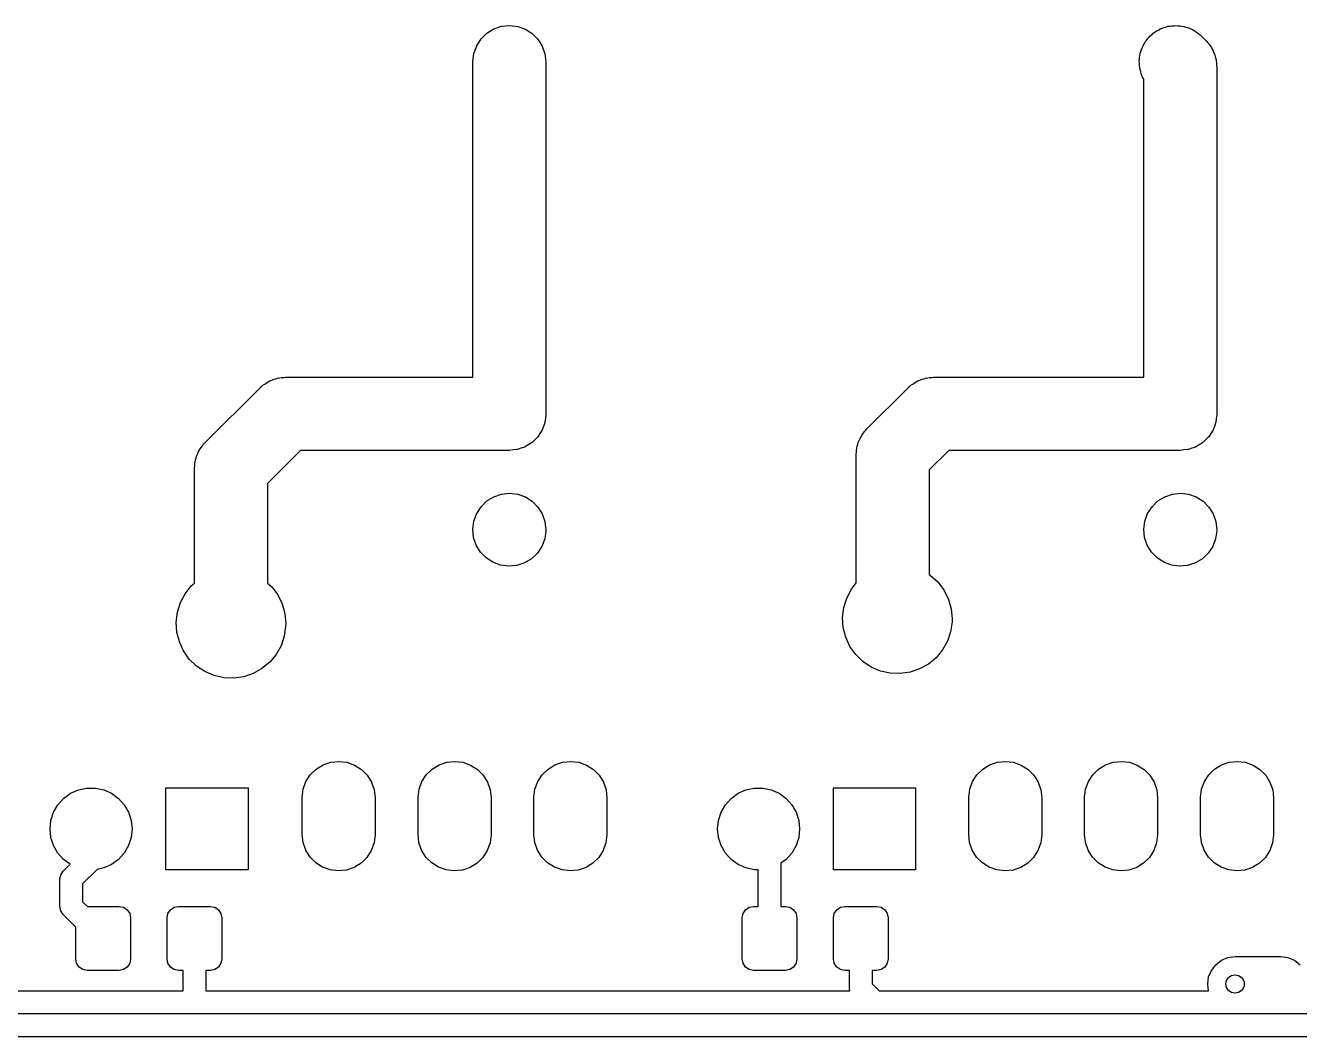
# Model space of a CAD drawing. Extents: x 10 to 287, y -200 to -10.
# Drawn here: x 66.5 to 94.41, y -85.45 to -63.3 of the extents above; entities that cross this region are included whole.
import ezdxf

# ---------------------------------------------------------------- set-up
doc = ezdxf.new("R2010")
doc.units = 0
doc.layers.add('BLACK', color=7, linetype='CONTINUOUS')

msp = doc.modelspace()

# ---------------------------------------------------------------- linework, layer by layer
at = {"layer": 'BLACK', "linetype": 'CONTINUOUS'}
for p, q in [((76.7594, -63.3711), (76.9282, -63.3137)), ((76.9282, -63.3137), (77.1056, -63.295)), ((77.1056, -63.295), (77.2827, -63.3161)), ((77.2827, -63.3161), (77.4507, -63.376)), ((91.3594, -63.3711), (91.4004, -63.3572)), ((91.4004, -63.3572), (91.4395, -63.3386)), ((91.4395, -63.3386), (91.4846, -63.3285)), ((91.4846, -63.3285), (91.5282, -63.3137)), ((91.5282, -63.3137), (91.5713, -63.3091)), ((91.5713, -63.3091), (91.6136, -63.2997)), ((91.6136, -63.2997), (91.6597, -63.2998)), ((91.6597, -63.2998), (91.7056, -63.295)), ((91.7056, -63.295), (91.7486, -63.3002)), ((91.7486, -63.3002), (91.7919, -63.3003)), ((91.7919, -63.3003), (91.8369, -63.3107)), ((91.8369, -63.3107), (91.8827, -63.3161)), ((91.8827, -63.3161), (91.9235, -63.3307)), ((91.9235, -63.3307), (91.9657, -63.3404)), ((91.9657, -63.3404), (92.0072, -63.3605)), ((92.0072, -63.3605), (92.0507, -63.376)), ((76.3834, -63.7393), (76.48, -63.5894)), ((76.48, -63.5894), (76.6075, -63.4646)), ((76.6075, -63.4646), (76.7594, -63.3711)), ((77.4507, -63.376), (77.6013, -63.4715)), ((77.6013, -63.4715), (77.727, -63.5981)), ((77.727, -63.5981), (77.8215, -63.7493)), ((91.026, -63.664), (91.0551, -63.6281)), ((91.0551, -63.6281), (91.08, -63.5894)), ((91.08, -63.5894), (91.111, -63.5591)), ((91.111, -63.5591), (91.1383, -63.5254)), ((91.1383, -63.5254), (91.1745, -63.4969)), ((91.1745, -63.4969), (91.2075, -63.4646)), ((91.2075, -63.4646), (91.2444, -63.4419)), ((91.2444, -63.4419), (91.2784, -63.4151)), ((91.2784, -63.4151), (91.3201, -63.3953)), ((91.3201, -63.3953), (91.3594, -63.3711)), ((92.0507, -63.376), (92.0873, -63.3992)), ((92.0873, -63.3992), (92.1263, -63.418)), ((92.1263, -63.418), (92.1623, -63.4468)), ((92.1623, -63.4468), (92.2013, -63.4715)), ((92.2013, -63.4715), (92.2318, -63.5023)), ((92.2318, -63.5023), (92.2657, -63.5293)), ((92.2657, -63.5293), (92.3657, -63.6293)), ((92.3657, -63.6293), (92.3735, -63.6373)), ((92.3735, -63.6373), (92.3984, -63.6693)), ((76.3001, -64.0838), (76.3224, -63.9069)), ((76.3224, -63.9069), (76.3834, -63.7393)), ((77.8215, -63.7493), (77.8801, -63.9178)), ((77.8801, -63.9178), (77.9, -64.095)), ((90.9167, -63.9526), (90.9224, -63.9069)), ((90.9224, -63.9069), (90.9373, -63.8662)), ((90.9373, -63.8662), (90.9473, -63.824)), ((90.9473, -63.824), (90.9677, -63.7826)), ((90.9677, -63.7826), (90.9834, -63.7393)), ((90.9834, -63.7393), (91.0069, -63.7029)), ((91.0069, -63.7029), (91.026, -63.664)), ((92.3984, -63.6693), (92.427, -63.6981)), ((92.427, -63.6981), (92.4529, -63.7396)), ((92.4529, -63.7396), (92.4828, -63.7782)), ((92.4828, -63.7782), (92.5, -63.8149)), ((92.5, -63.8149), (92.5215, -63.8493)), ((92.5215, -63.8493), (92.5375, -63.8955)), ((92.5375, -63.8955), (92.5582, -63.9398)), ((76.3, -64.095), (76.3001, -64.0838)), ((76.3, -71.005), (76.3, -64.095)), ((77.9, -64.095), (77.9, -71.805)), ((90.9001, -64.0838), (90.9055, -64.0408)), ((90.9046, -64.1297), (90.9001, -64.0838)), ((90.9041, -64.1758), (90.9046, -64.1297)), ((90.9133, -64.2182), (90.9041, -64.1758)), ((90.9055, -64.0408), (90.906, -63.9975)), ((90.906, -63.9975), (90.9167, -63.9526)), ((92.5582, -63.9398), (92.5668, -63.9795)), ((92.5668, -63.9795), (92.5801, -64.0178)), ((92.5801, -64.0178), (92.5856, -64.0664)), ((92.5856, -64.0664), (92.5959, -64.1142)), ((92.5959, -64.1142), (92.5955, -64.1547)), ((92.5955, -64.1547), (92.6, -64.195)), ((92.6, -64.195), (92.6, -71.805)), ((90.9175, -64.2613), (90.9133, -64.2182)), ((90.932, -64.3051), (90.9175, -64.2613)), ((90.9418, -64.3502), (90.932, -64.3051)), ((90.9601, -64.3894), (90.9418, -64.3502)), ((90.9738, -64.4306), (90.9601, -64.3894)), ((90.9977, -64.47), (90.9738, -64.4306)), ((91, -64.475), (90.9977, -64.47)), ((91, -71.005), (91, -64.475)), ((71.6693, -71.2066), (71.6981, -71.178)), ((71.6981, -71.178), (71.7395, -71.1521)), ((71.7395, -71.1521), (71.7782, -71.1222)), ((71.7782, -71.1222), (71.8149, -71.105)), ((71.8149, -71.105), (71.8493, -71.0835)), ((71.8493, -71.0835), (71.8955, -71.0674)), ((71.8955, -71.0674), (71.9398, -71.0468)), ((71.9398, -71.0468), (71.9795, -71.0382)), ((71.9795, -71.0382), (72.0178, -71.0249)), ((72.0178, -71.0249), (72.0664, -71.0194)), ((72.0664, -71.0194), (72.1142, -71.0091)), ((72.1142, -71.0091), (72.1547, -71.0095)), ((72.1547, -71.0095), (72.195, -71.005)), ((72.195, -71.005), (76.3, -71.005)), ((85.8693, -71.2066), (85.8981, -71.178)), ((85.8981, -71.178), (85.9395, -71.1521)), ((85.9395, -71.1521), (85.9782, -71.1222)), ((85.9782, -71.1222), (86.0149, -71.105)), ((86.0149, -71.105), (86.0493, -71.0835)), ((86.0493, -71.0835), (86.0955, -71.0674)), ((86.0955, -71.0674), (86.1398, -71.0468)), ((86.1398, -71.0468), (86.1795, -71.0382)), ((86.1795, -71.0382), (86.2178, -71.0249)), ((86.2178, -71.0249), (86.2664, -71.0194)), ((86.2664, -71.0194), (86.3142, -71.0091)), ((86.3142, -71.0091), (86.3547, -71.0095)), ((86.3547, -71.0095), (86.395, -71.005)), ((86.395, -71.005), (91, -71.005)), ((70.4343, -72.4343), (71.6293, -71.2393)), ((71.6293, -71.2393), (71.6373, -71.2315)), ((71.6373, -71.2315), (71.6693, -71.2066)), ((84.9343, -72.1343), (85.8293, -71.2393)), ((85.8293, -71.2393), (85.8373, -71.2315)), ((85.8373, -71.2315), (85.8693, -71.2066)), ((77.8749, -72.004), (77.8462, -72.0795)), ((77.8756, -71.9984), (77.8749, -72.004)), ((77.8776, -71.9931), (77.8756, -71.9984)), ((77.8779, -71.9903), (77.8776, -71.9931)), ((77.8789, -71.9877), (77.8779, -71.9903)), ((77.8884, -71.9074), (77.8789, -71.9877)), ((77.8997, -71.8273), (77.8884, -71.9074)), ((77.8998, -71.8169), (77.8997, -71.8273)), ((77.8999, -71.8162), (77.8998, -71.8169)), ((77.9, -71.8108), (77.8999, -71.8162)), ((77.9, -71.805), (77.9, -71.8104)), ((77.9, -71.8104), (77.9, -71.8106)), ((77.9, -71.8106), (77.9, -71.8108)), ((92.5749, -72.004), (92.5462, -72.0795)), ((92.5756, -71.9984), (92.5749, -72.004)), ((92.5776, -71.9931), (92.5756, -71.9984)), ((92.5779, -71.9903), (92.5776, -71.9931)), ((92.5789, -71.9877), (92.5779, -71.9903)), ((92.5884, -71.9074), (92.5789, -71.9877)), ((92.5997, -71.8273), (92.5884, -71.9074)), ((92.5998, -71.8169), (92.5997, -71.8273)), ((92.5999, -71.8162), (92.5998, -71.8169)), ((92.6, -71.8108), (92.5999, -71.8162)), ((92.6, -71.805), (92.6, -71.8104)), ((92.6, -71.8104), (92.6, -71.8106)), ((92.6, -71.8106), (92.6, -71.8108)), ((77.7668, -72.238), (77.7235, -72.3063)), ((77.8115, -72.1707), (77.7668, -72.238)), ((77.8135, -72.1654), (77.8115, -72.1707)), ((77.8166, -72.1607), (77.8135, -72.1654)), ((77.8175, -72.1581), (77.8166, -72.1607)), ((77.819, -72.1557), (77.8175, -72.1581)), ((77.8462, -72.0795), (77.819, -72.1557)), ((84.8054, -72.3102), (84.823, -72.2737)), ((84.823, -72.2737), (84.8536, -72.2355)), ((84.8536, -72.2355), (84.88, -72.1944)), ((84.88, -72.1944), (84.909, -72.166)), ((84.909, -72.166), (84.9343, -72.1343)), ((92.4668, -72.238), (92.4235, -72.3063)), ((92.5115, -72.1707), (92.4668, -72.238)), ((92.5135, -72.1654), (92.5115, -72.1707)), ((92.5166, -72.1607), (92.5135, -72.1654)), ((92.5175, -72.1581), (92.5166, -72.1607)), ((92.519, -72.1557), (92.5175, -72.1581)), ((92.5462, -72.0795), (92.519, -72.1557)), ((70.3054, -72.6102), (70.323, -72.5737)), ((70.323, -72.5737), (70.3536, -72.5355)), ((70.3536, -72.5355), (70.38, -72.4944)), ((70.38, -72.4944), (70.409, -72.466)), ((70.409, -72.466), (70.4343, -72.4343)), ((77.3536, -72.5585), (77.2772, -72.5851)), ((77.4305, -72.5335), (77.3536, -72.5585)), ((77.4353, -72.5307), (77.4305, -72.5335)), ((77.4406, -72.5289), (77.4353, -72.5307)), ((77.443, -72.5274), (77.4406, -72.5289)), ((77.4457, -72.5265), (77.443, -72.5274)), ((77.5142, -72.4836), (77.4457, -72.5265)), ((77.5837, -72.4422), (77.5142, -72.4836)), ((77.5877, -72.4384), (77.5837, -72.4422)), ((77.5925, -72.4354), (77.5877, -72.4384)), ((77.5945, -72.4334), (77.5925, -72.4354)), ((77.5969, -72.432), (77.5945, -72.4334)), ((77.6543, -72.375), (77.5969, -72.432)), ((77.7128, -72.3192), (77.6543, -72.375)), ((77.7159, -72.3146), (77.7128, -72.3192)), ((77.72, -72.3106), (77.7159, -72.3146)), ((77.7215, -72.3083), (77.72, -72.3106)), ((77.7235, -72.3063), (77.7215, -72.3083)), ((84.7053, -72.608), (84.7163, -72.5604)), ((84.7163, -72.5604), (84.7224, -72.5119)), ((84.7224, -72.5119), (84.7363, -72.4738)), ((84.7363, -72.4738), (84.7454, -72.4343)), ((84.7454, -72.4343), (84.7667, -72.3902)), ((84.7667, -72.3902), (84.7834, -72.3443)), ((84.7834, -72.3443), (84.8054, -72.3102)), ((92.0536, -72.5585), (91.9772, -72.5851)), ((92.1305, -72.5335), (92.0536, -72.5585)), ((92.1353, -72.5307), (92.1305, -72.5335)), ((92.1406, -72.5289), (92.1353, -72.5307)), ((92.143, -72.5274), (92.1406, -72.5289)), ((92.1457, -72.5265), (92.143, -72.5274)), ((92.2142, -72.4836), (92.1457, -72.5265)), ((92.2837, -72.4422), (92.2142, -72.4836)), ((92.2877, -72.4384), (92.2837, -72.4422)), ((92.2925, -72.4354), (92.2877, -72.4384)), ((92.2945, -72.4334), (92.2925, -72.4354)), ((92.2969, -72.432), (92.2945, -72.4334)), ((92.3543, -72.375), (92.2969, -72.432)), ((92.4128, -72.3192), (92.3543, -72.375)), ((92.4159, -72.3146), (92.4128, -72.3192)), ((92.42, -72.3106), (92.4159, -72.3146)), ((92.4215, -72.3083), (92.42, -72.3106)), ((92.4235, -72.3063), (92.4215, -72.3083)), ((70.2163, -72.8604), (70.2224, -72.8119)), ((70.2224, -72.8119), (70.2363, -72.7738)), ((70.2363, -72.7738), (70.2454, -72.7343)), ((70.2454, -72.7343), (70.2667, -72.6902)), ((70.2667, -72.6902), (70.2834, -72.6443)), ((70.2834, -72.6443), (70.3054, -72.6102)), ((72.5264, -72.605), (71.8, -73.3314)), ((77.1, -72.605), (72.5264, -72.605)), ((77.1803, -72.596), (77.1, -72.605)), ((77.2609, -72.5887), (77.1803, -72.596)), ((77.2662, -72.5869), (77.2609, -72.5887)), ((77.2718, -72.5863), (77.2662, -72.5869)), ((77.2745, -72.5854), (77.2718, -72.5863)), ((77.2772, -72.5851), (77.2745, -72.5854)), ((84.7, -72.7), (84.7001, -72.6888)), ((84.7, -75.5115), (84.7, -72.7)), ((84.7001, -72.6888), (84.7052, -72.6486)), ((84.7052, -72.6486), (84.7053, -72.608)), ((86.7264, -72.605), (86.3, -73.0314)), ((91.8, -72.605), (86.7264, -72.605)), ((91.8803, -72.596), (91.8, -72.605)), ((91.9609, -72.5887), (91.8803, -72.596)), ((91.9662, -72.5869), (91.9609, -72.5887)), ((91.9718, -72.5863), (91.9662, -72.5869)), ((91.9744, -72.5854), (91.9718, -72.5863)), ((91.9772, -72.5851), (91.9744, -72.5854)), ((70.2, -73), (70.2001, -72.9888)), ((70.2, -75.5122), (70.2, -73)), ((70.2001, -72.9888), (70.2052, -72.9486)), ((70.2052, -72.9486), (70.2053, -72.9081)), ((70.2053, -72.9081), (70.2163, -72.8604)), ((86.3, -73.0314), (86.3, -75.3287)), ((71.8, -73.3314), (71.8, -75.5122)), ((76.6075, -73.7146), (76.7594, -73.6211)), ((76.7594, -73.6211), (76.9282, -73.5637)), ((76.9282, -73.5637), (77.1056, -73.545)), ((77.1056, -73.545), (77.2827, -73.5661)), ((77.2827, -73.5661), (77.4507, -73.626)), ((77.4507, -73.626), (77.6013, -73.7215)), ((91.3075, -73.7146), (91.4594, -73.6211)), ((91.4594, -73.6211), (91.6282, -73.5637)), ((91.6282, -73.5637), (91.8056, -73.545)), ((91.8056, -73.545), (91.9827, -73.5661)), ((91.9827, -73.5661), (92.1507, -73.626)), ((92.1507, -73.626), (92.3013, -73.7215)), ((76.3834, -73.9893), (76.48, -73.8394)), ((76.48, -73.8394), (76.6075, -73.7146)), ((77.6013, -73.7215), (77.727, -73.8481)), ((77.727, -73.8481), (77.8215, -73.9993)), ((91.0834, -73.9893), (91.18, -73.8394)), ((91.18, -73.8394), (91.3075, -73.7146)), ((92.3013, -73.7215), (92.427, -73.8481)), ((92.427, -73.8481), (92.5215, -73.9993)), ((76.3001, -74.3338), (76.3224, -74.1569)), ((76.3224, -74.1569), (76.3834, -73.9893)), ((77.8215, -73.9993), (77.8801, -74.1678)), ((77.8801, -74.1678), (77.9, -74.345)), ((91.0001, -74.3338), (91.0224, -74.1569)), ((91.0224, -74.1569), (91.0834, -73.9893)), ((92.5215, -73.9993), (92.5801, -74.1678)), ((92.5801, -74.1678), (92.6, -74.345)), ((76.3175, -74.5113), (76.3001, -74.3338)), ((76.3738, -74.6806), (76.3175, -74.5113)), ((77.8997, -74.3673), (77.8749, -74.544)), ((77.9, -74.345), (77.8997, -74.3673)), ((91.0175, -74.5113), (91.0001, -74.3338)), ((91.0738, -74.6806), (91.0175, -74.5113)), ((92.5997, -74.3673), (92.5749, -74.544)), ((92.6, -74.345), (92.5997, -74.3673)), ((76.4662, -74.8331), (76.3738, -74.6806)), ((77.8115, -74.7107), (77.7128, -74.8592)), ((77.8749, -74.544), (77.8115, -74.7107)), ((91.1662, -74.8331), (91.0738, -74.6806)), ((92.5115, -74.7107), (92.4128, -74.8592)), ((92.5749, -74.544), (92.5115, -74.7107)), ((76.5901, -74.9614), (76.4662, -74.8331)), ((76.7393, -75.0591), (76.5901, -74.9614)), ((76.9065, -75.1212), (76.7393, -75.0591)), ((77.4305, -75.0735), (77.2609, -75.1287)), ((77.5837, -74.9822), (77.4305, -75.0735)), ((77.7128, -74.8592), (77.5837, -74.9822)), ((91.2901, -74.9614), (91.1662, -74.8331)), ((91.4393, -75.0591), (91.2901, -74.9614)), ((91.6065, -75.1212), (91.4393, -75.0591)), ((92.1305, -75.0735), (91.9609, -75.1287)), ((92.2837, -74.9822), (92.1305, -75.0735)), ((92.4128, -74.8592), (92.2837, -74.9822)), ((77.0832, -75.1448), (76.9065, -75.1212)), ((77.2609, -75.1287), (77.0832, -75.1448)), ((86.3, -75.3287), (86.3305, -75.348)), ((86.3305, -75.348), (86.4918, -75.497)), ((91.7832, -75.1448), (91.6065, -75.1212)), ((91.9609, -75.1287), (91.7832, -75.1448)), ((69.9936, -75.7464), (70.1296, -75.574)), ((70.1296, -75.574), (70.2, -75.5122)), ((71.8, -75.5122), (71.8918, -75.597)), ((71.8918, -75.597), (72.0232, -75.773)), ((84.4913, -75.8408), (84.5936, -75.6464)), ((84.5936, -75.6464), (84.7, -75.5115)), ((86.4918, -75.497), (86.6232, -75.673)), ((69.8913, -75.9408), (69.9936, -75.7464)), ((72.0232, -75.773), (72.1203, -75.97)), ((84.4262, -76.0505), (84.4913, -75.8408)), ((86.6232, -75.673), (86.7203, -75.87)), ((86.7203, -75.87), (86.7799, -76.0813)), ((69.8004, -76.3686), (69.8262, -76.1505)), ((69.8262, -76.1505), (69.8913, -75.9408)), ((72.1203, -75.97), (72.1799, -76.1813)), ((72.1799, -76.1813), (72.2, -76.4)), ((84.4004, -76.2686), (84.4262, -76.0505)), ((86.7799, -76.0813), (86.8, -76.3)), ((69.8148, -76.5877), (69.8004, -76.3686)), ((72.1984, -76.4628), (72.1668, -76.6801)), ((72.2, -76.4), (72.1984, -76.4628)), ((84.4148, -76.4877), (84.4004, -76.2686)), ((86.7984, -76.3628), (86.7668, -76.5801)), ((86.8, -76.3), (86.7984, -76.3628)), ((69.8688, -76.8006), (69.8148, -76.5877)), ((72.1668, -76.6801), (72.0963, -76.8881)), ((84.4688, -76.7006), (84.4148, -76.4877)), ((84.5608, -76.9), (84.4688, -76.7006)), ((86.7668, -76.5801), (86.6963, -76.7881)), ((69.9608, -77), (69.8688, -76.8006)), ((70.0875, -77.1793), (69.9608, -77)), ((72.0963, -76.8881), (71.989, -77.0797)), ((84.6875, -77.0793), (84.5608, -76.9)), ((86.589, -76.9797), (86.4485, -77.1485)), ((86.6963, -76.7881), (86.589, -76.9797)), ((70.2448, -77.3326), (70.0875, -77.1793)), ((71.8485, -77.2485), (71.6797, -77.389)), ((71.989, -77.0797), (71.8485, -77.2485)), ((84.8448, -77.2326), (84.6875, -77.0793)), ((85.0274, -77.3546), (84.8448, -77.2326)), ((86.2797, -77.289), (86.0881, -77.3963)), ((86.4485, -77.1485), (86.2797, -77.289)), ((70.4274, -77.4546), (70.2448, -77.3326)), ((70.6292, -77.5413), (70.4274, -77.4546)), ((70.8434, -77.5897), (70.6292, -77.5413)), ((71.0628, -77.5984), (70.8434, -77.5897)), ((71.2801, -77.5668), (71.0628, -77.5984)), ((71.4881, -77.4963), (71.2801, -77.5668)), ((71.6797, -77.389), (71.4881, -77.4963)), ((85.2292, -77.4413), (85.0274, -77.3546)), ((85.4434, -77.4897), (85.2292, -77.4413)), ((85.6628, -77.4984), (85.4434, -77.4897)), ((85.8801, -77.4668), (85.6628, -77.4984)), ((86.0881, -77.3963), (85.8801, -77.4668)), ((72.8663, -79.5894), (73.0182, -79.4959)), ((73.0182, -79.4959), (73.1871, -79.4385)), ((73.1871, -79.4385), (73.3645, -79.4198)), ((73.3645, -79.4198), (73.5415, -79.4409)), ((73.5415, -79.4409), (73.7096, -79.5008)), ((73.7096, -79.5008), (73.8601, -79.5963)), ((75.4063, -79.5894), (75.5582, -79.4959)), ((75.5582, -79.4959), (75.7271, -79.4385)), ((75.7271, -79.4385), (75.9045, -79.4198)), ((75.9045, -79.4198), (76.0815, -79.4409)), ((76.0815, -79.4409), (76.2496, -79.5008)), ((76.2496, -79.5008), (76.4001, -79.5963)), ((77.9463, -79.5894), (78.0982, -79.4959)), ((78.0982, -79.4959), (78.2671, -79.4385)), ((78.2671, -79.4385), (78.4445, -79.4198)), ((78.4445, -79.4198), (78.6215, -79.4409)), ((78.6215, -79.4409), (78.7896, -79.5008)), ((78.7896, -79.5008), (78.9401, -79.5963)), ((87.4713, -79.5894), (87.6232, -79.4959)), ((87.6232, -79.4959), (87.7921, -79.4385)), ((87.7921, -79.4385), (87.9695, -79.4198)), ((87.9695, -79.4198), (88.1465, -79.4409)), ((88.1465, -79.4409), (88.3146, -79.5008)), ((88.3146, -79.5008), (88.4651, -79.5963)), ((90.0113, -79.5894), (90.1632, -79.4959)), ((90.1632, -79.4959), (90.3321, -79.4385)), ((90.3321, -79.4385), (90.5095, -79.4198)), ((90.5095, -79.4198), (90.6865, -79.4409)), ((90.6865, -79.4409), (90.8546, -79.5008)), ((90.8546, -79.5008), (91.0051, -79.5963)), ((92.5513, -79.5894), (92.7032, -79.4959)), ((92.7032, -79.4959), (92.8721, -79.4385)), ((92.8721, -79.4385), (93.0495, -79.4198)), ((93.0495, -79.4198), (93.2265, -79.4409)), ((93.2265, -79.4409), (93.3946, -79.5008)), ((93.3946, -79.5008), (93.5451, -79.5963)), ((72.6423, -79.8641), (72.7389, -79.7142)), ((72.7389, -79.7142), (72.8663, -79.5894)), ((73.8601, -79.5963), (73.9858, -79.7229)), ((73.9858, -79.7229), (74.0803, -79.8741)), ((75.1823, -79.8641), (75.2789, -79.7142)), ((75.2789, -79.7142), (75.4063, -79.5894)), ((76.4001, -79.5963), (76.5258, -79.7229)), ((76.5258, -79.7229), (76.6203, -79.8741)), ((77.7223, -79.8641), (77.8189, -79.7142)), ((77.8189, -79.7142), (77.9463, -79.5894)), ((78.9401, -79.5963), (79.0658, -79.7229)), ((79.0658, -79.7229), (79.1603, -79.8741)), ((87.2473, -79.8641), (87.3439, -79.7142)), ((87.3439, -79.7142), (87.4713, -79.5894)), ((88.4651, -79.5963), (88.5908, -79.7229)), ((88.5908, -79.7229), (88.6853, -79.8741)), ((89.7873, -79.8641), (89.8839, -79.7142)), ((89.8839, -79.7142), (90.0113, -79.5894)), ((91.0051, -79.5963), (91.1308, -79.7229)), ((91.1308, -79.7229), (91.2253, -79.8741)), ((92.3273, -79.8641), (92.4239, -79.7142)), ((92.4239, -79.7142), (92.5513, -79.5894)), ((93.5451, -79.5963), (93.6708, -79.7229)), ((93.6708, -79.7229), (93.7653, -79.8741)), ((67.485, -80.1206), (67.6569, -80.044)), ((67.6569, -80.044), (67.8409, -80.0049)), ((67.8409, -80.0049), (68.0291, -80.0049)), ((68.0291, -80.0049), (68.2131, -80.044)), ((68.2131, -80.044), (68.385, -80.1206)), ((69.575, -81.8), (69.575, -80)), ((69.575, -80), (71.375, -80)), ((71.375, -80), (71.375, -81.8)), ((72.5589, -80.2086), (72.5813, -80.0317)), ((72.5813, -80.0317), (72.6423, -79.8641)), ((74.0803, -79.8741), (74.139, -80.0426)), ((74.139, -80.0426), (74.1589, -80.2198)), ((75.0989, -80.2086), (75.1213, -80.0317)), ((75.1213, -80.0317), (75.1823, -79.8641)), ((76.6203, -79.8741), (76.679, -80.0426)), ((76.679, -80.0426), (76.6989, -80.2198)), ((77.6389, -80.2086), (77.6613, -80.0317)), ((77.6613, -80.0317), (77.7223, -79.8641)), ((79.1603, -79.8741), (79.219, -80.0426)), ((79.219, -80.0426), (79.2389, -80.2198)), ((82.11, -80.1206), (82.2819, -80.044)), ((82.2819, -80.044), (82.4659, -80.0049)), ((82.4659, -80.0049), (82.6541, -80.0049)), ((82.6541, -80.0049), (82.8381, -80.044)), ((82.8381, -80.044), (83.01, -80.1206)), ((84.2, -81.8), (84.2, -80)), ((84.2, -80), (86, -80)), ((86, -80), (86, -81.8)), ((87.1639, -80.2086), (87.1863, -80.0317)), ((87.1863, -80.0317), (87.2473, -79.8641)), ((88.6853, -79.8741), (88.744, -80.0426)), ((88.744, -80.0426), (88.7639, -80.2198)), ((89.7039, -80.2086), (89.7263, -80.0317)), ((89.7263, -80.0317), (89.7873, -79.8641)), ((91.2253, -79.8741), (91.284, -80.0426)), ((91.284, -80.0426), (91.3039, -80.2198)), ((92.2439, -80.2086), (92.2663, -80.0317)), ((92.2663, -80.0317), (92.3273, -79.8641)), ((93.7653, -79.8741), (93.824, -80.0426)), ((93.824, -80.0426), (93.8439, -80.2198)), ((67.1128, -80.5339), (67.2069, -80.371)), ((67.2069, -80.371), (67.3328, -80.2312)), ((67.3328, -80.2312), (67.485, -80.1206)), ((68.385, -80.1206), (68.5372, -80.2312)), ((68.5372, -80.2312), (68.6631, -80.371)), ((68.6631, -80.371), (68.7572, -80.5339)), ((72.5589, -80.2198), (72.5589, -80.2086)), ((72.5589, -81.0198), (72.5589, -80.2198)), ((74.1589, -80.2198), (74.1589, -81.0198)), ((75.0989, -80.2198), (75.0989, -80.2086)), ((75.0989, -81.0198), (75.0989, -80.2198)), ((76.6989, -80.2198), (76.6989, -81.0198)), ((77.6389, -80.2198), (77.6389, -80.2086)), ((77.6389, -81.0198), (77.6389, -80.2198)), ((79.2389, -80.2198), (79.2389, -81.0198)), ((81.7378, -80.5339), (81.8319, -80.371)), ((81.8319, -80.371), (81.9578, -80.2312)), ((81.9578, -80.2312), (82.11, -80.1206)), ((83.01, -80.1206), (83.1622, -80.2312)), ((83.1622, -80.2312), (83.2881, -80.371)), ((83.2881, -80.371), (83.3822, -80.5339)), ((87.1639, -80.2198), (87.1639, -80.2086)), ((87.1639, -81.0198), (87.1639, -80.2198)), ((88.7639, -80.2198), (88.7639, -81.0198)), ((89.7039, -80.2198), (89.7039, -80.2086)), ((89.7039, -81.0198), (89.7039, -80.2198)), ((91.3039, -80.2198), (91.3039, -81.0198)), ((92.2439, -80.2198), (92.2439, -80.2086)), ((92.2439, -81.0198), (92.2439, -80.2198)), ((93.8439, -80.2198), (93.8439, -81.0198)), ((67.0547, -80.7129), (67.1128, -80.5339)), ((68.7572, -80.5339), (68.8153, -80.7129)), ((81.6797, -80.7129), (81.7378, -80.5339)), ((83.3822, -80.5339), (83.4403, -80.7129)), ((67.035, -80.9), (67.0547, -80.7129)), ((67.0547, -81.0871), (67.035, -80.9)), ((68.8153, -80.7129), (68.835, -80.9)), ((68.835, -80.9), (68.8153, -81.0871)), ((81.66, -80.9), (81.6797, -80.7129)), ((81.6797, -81.0871), (81.66, -80.9)), ((83.4403, -80.7129), (83.46, -80.9)), ((83.46, -80.9), (83.4403, -81.0871)), ((67.1128, -81.2661), (67.0547, -81.0871)), ((68.8153, -81.0871), (68.7572, -81.2661)), ((72.5787, -81.197), (72.5589, -81.0198)), ((72.6374, -81.3655), (72.5787, -81.197)), ((74.1364, -81.2079), (74.0754, -81.3755)), ((74.1588, -81.031), (74.1364, -81.2079)), ((74.1589, -81.0198), (74.1588, -81.031)), ((75.1187, -81.197), (75.0989, -81.0198)), ((75.1774, -81.3655), (75.1187, -81.197)), ((76.6764, -81.2079), (76.6154, -81.3755)), ((76.6988, -81.031), (76.6764, -81.2079)), ((76.6989, -81.0198), (76.6988, -81.031)), ((77.6587, -81.197), (77.6389, -81.0198)), ((77.7174, -81.3655), (77.6587, -81.197)), ((79.2164, -81.2079), (79.1554, -81.3755)), ((79.2388, -81.031), (79.2164, -81.2079)), ((79.2389, -81.0198), (79.2388, -81.031)), ((81.7378, -81.2661), (81.6797, -81.0871)), ((83.4403, -81.0871), (83.3822, -81.2661)), ((87.1837, -81.197), (87.1639, -81.0198)), ((87.2424, -81.3655), (87.1837, -81.197)), ((88.7414, -81.2079), (88.6804, -81.3755)), ((88.7638, -81.031), (88.7414, -81.2079)), ((88.7639, -81.0198), (88.7638, -81.031)), ((89.7237, -81.197), (89.7039, -81.0198)), ((89.7824, -81.3655), (89.7237, -81.197)), ((91.2814, -81.2079), (91.2204, -81.3755)), ((91.3038, -81.031), (91.2814, -81.2079)), ((91.3039, -81.0198), (91.3038, -81.031)), ((92.2637, -81.197), (92.2439, -81.0198)), ((92.3224, -81.3655), (92.2637, -81.197)), ((93.8214, -81.2079), (93.7604, -81.3755)), ((93.8438, -81.031), (93.8214, -81.2079)), ((93.8439, -81.0198), (93.8438, -81.031)), ((67.2069, -81.429), (67.1128, -81.2661)), ((67.3328, -81.5688), (67.2069, -81.429)), ((68.6631, -81.429), (68.5372, -81.5688)), ((68.7572, -81.2661), (68.6631, -81.429)), ((72.7319, -81.5167), (72.6374, -81.3655)), ((74.0754, -81.3755), (73.9788, -81.5254)), ((75.2719, -81.5167), (75.1774, -81.3655)), ((76.6154, -81.3755), (76.5188, -81.5254)), ((77.8119, -81.5167), (77.7174, -81.3655)), ((79.1554, -81.3755), (79.0588, -81.5254)), ((81.8319, -81.429), (81.7378, -81.2661)), ((81.9578, -81.5688), (81.8319, -81.429)), ((83.2881, -81.429), (83.1622, -81.5688)), ((83.3822, -81.2661), (83.2881, -81.429)), ((87.3369, -81.5167), (87.2424, -81.3655)), ((88.6804, -81.3755), (88.5838, -81.5254)), ((89.8769, -81.5167), (89.7824, -81.3655)), ((91.2204, -81.3755), (91.1238, -81.5254)), ((92.4169, -81.5167), (92.3224, -81.3655)), ((93.7604, -81.3755), (93.6638, -81.5254)), ((67.3232, -81.8232), (67.4746, -81.6719)), ((67.4746, -81.6719), (67.3328, -81.5688)), ((68.0664, -81.7871), (67.75, -82.1036)), ((68.2131, -81.756), (68.0664, -81.7871)), ((68.385, -81.6794), (68.2131, -81.756)), ((68.5372, -81.5688), (68.385, -81.6794)), ((72.8576, -81.6433), (72.7319, -81.5167)), ((73.0082, -81.7388), (72.8576, -81.6433)), ((73.1762, -81.7987), (73.0082, -81.7388)), ((73.6995, -81.7437), (73.5307, -81.8011)), ((73.8514, -81.6502), (73.6995, -81.7437)), ((73.9788, -81.5254), (73.8514, -81.6502)), ((75.3976, -81.6433), (75.2719, -81.5167)), ((75.5482, -81.7388), (75.3976, -81.6433)), ((75.7162, -81.7987), (75.5482, -81.7388)), ((76.2395, -81.7437), (76.0707, -81.8011)), ((76.3914, -81.6502), (76.2395, -81.7437)), ((76.5188, -81.5254), (76.3914, -81.6502)), ((77.9376, -81.6433), (77.8119, -81.5167)), ((78.0882, -81.7388), (77.9376, -81.6433)), ((78.2562, -81.7987), (78.0882, -81.7388)), ((78.7795, -81.7437), (78.6107, -81.8011)), ((78.9314, -81.6502), (78.7795, -81.7437)), ((79.0588, -81.5254), (78.9314, -81.6502)), ((82.11, -81.6794), (81.9578, -81.5688)), ((82.2819, -81.756), (82.11, -81.6794)), ((82.4659, -81.7951), (82.2819, -81.756)), ((83.1622, -81.5688), (83.05, -81.6504)), ((83.05, -81.6504), (83.05, -82.6)), ((87.4626, -81.6433), (87.3369, -81.5167)), ((87.6132, -81.7388), (87.4626, -81.6433)), ((87.7812, -81.7987), (87.6132, -81.7388)), ((88.3045, -81.7437), (88.1357, -81.8011)), ((88.4564, -81.6502), (88.3045, -81.7437)), ((88.5838, -81.5254), (88.4564, -81.6502)), ((90.0026, -81.6433), (89.8769, -81.5167)), ((90.1532, -81.7388), (90.0026, -81.6433)), ((90.3212, -81.7987), (90.1532, -81.7388)), ((90.8445, -81.7437), (90.6757, -81.8011)), ((90.9964, -81.6502), (90.8445, -81.7437)), ((91.1238, -81.5254), (90.9964, -81.6502)), ((92.5426, -81.6433), (92.4169, -81.5167)), ((92.6932, -81.7388), (92.5426, -81.6433)), ((92.8612, -81.7987), (92.6932, -81.7388)), ((93.3845, -81.7437), (93.2157, -81.8011)), ((93.5364, -81.6502), (93.3845, -81.7437)), ((93.6638, -81.5254), (93.5364, -81.6502)), ((67.25, -82), (67.269, -81.9043)), ((67.25, -82.6), (67.25, -82)), ((67.269, -81.9043), (67.3232, -81.8232)), ((71.375, -81.8), (69.575, -81.8)), ((73.3533, -81.8198), (73.1762, -81.7987)), ((73.5307, -81.8011), (73.3533, -81.8198)), ((75.8933, -81.8198), (75.7162, -81.7987)), ((76.0707, -81.8011), (75.8933, -81.8198)), ((78.4333, -81.8198), (78.2562, -81.7987)), ((78.6107, -81.8011), (78.4333, -81.8198)), ((82.55, -81.7951), (82.4659, -81.7951)), ((82.55, -82.6), (82.55, -81.7951)), ((86, -81.8), (84.2, -81.8)), ((87.9583, -81.8198), (87.7812, -81.7987)), ((88.1357, -81.8011), (87.9583, -81.8198)), ((90.4983, -81.8198), (90.3212, -81.7987)), ((90.6757, -81.8011), (90.4983, -81.8198)), ((93.0383, -81.8198), (92.8612, -81.7987)), ((93.2157, -81.8011), (93.0383, -81.8198)), ((67.75, -82.1036), (67.75, -82.4964)), ((67.269, -82.6957), (67.25, -82.6)), ((67.75, -82.4964), (67.8536, -82.6)), ((67.8536, -82.6), (68.55, -82.6)), ((68.55, -82.6), (68.6457, -82.619)), ((68.6457, -82.619), (68.7268, -82.6732)), ((69.6732, -82.6732), (69.7543, -82.619)), ((69.7543, -82.619), (69.85, -82.6)), ((69.85, -82.6), (70.55, -82.6)), ((70.55, -82.6), (70.6457, -82.619)), ((70.6457, -82.619), (70.7268, -82.6732)), ((82.2732, -82.6732), (82.3543, -82.619)), ((82.3543, -82.619), (82.45, -82.6)), ((82.45, -82.6), (82.55, -82.6)), ((83.05, -82.6), (83.15, -82.6)), ((83.15, -82.6), (83.2457, -82.619)), ((83.2457, -82.619), (83.3268, -82.6732)), ((84.2732, -82.6732), (84.3543, -82.619)), ((84.3543, -82.619), (84.45, -82.6)), ((84.45, -82.6), (85.15, -82.6)), ((85.15, -82.6), (85.2457, -82.619)), ((85.2457, -82.619), (85.3268, -82.6732)), ((67.3232, -82.7768), (67.269, -82.6957)), ((67.6, -83.0536), (67.3232, -82.7768)), ((68.7268, -82.6732), (68.781, -82.7543)), ((68.781, -82.7543), (68.8, -82.85)), ((68.8, -82.85), (68.8, -83.75)), ((69.6, -82.85), (69.619, -82.7543)), ((69.6, -83.75), (69.6, -82.85)), ((69.619, -82.7543), (69.6732, -82.6732)), ((70.7268, -82.6732), (70.781, -82.7543)), ((70.781, -82.7543), (70.8, -82.85)), ((70.8, -82.85), (70.8, -83.75)), ((82.2, -82.85), (82.219, -82.7543)), ((82.2, -83.75), (82.2, -82.85)), ((82.219, -82.7543), (82.2732, -82.6732)), ((83.3268, -82.6732), (83.381, -82.7543)), ((83.381, -82.7543), (83.4, -82.85)), ((83.4, -82.85), (83.4, -83.75)), ((84.2, -82.85), (84.219, -82.7543)), ((84.2, -83.75), (84.2, -82.85)), ((84.219, -82.7543), (84.2732, -82.6732)), ((85.3268, -82.6732), (85.381, -82.7543)), ((85.381, -82.7543), (85.4, -82.85)), ((85.4, -82.85), (85.4, -83.75)), ((67.6, -83.75), (67.6, -83.0536)), ((92.7, -83.7804), (92.8447, -83.7204)), ((92.8447, -83.7204), (93, -83.7)), ((93, -83.7), (94, -83.7)), ((94, -83.7), (94.1553, -83.7204)), ((94.1553, -83.7204), (94.3, -83.7804)), ((67.619, -83.8457), (67.6, -83.75)), ((67.6732, -83.9268), (67.619, -83.8457)), ((67.7543, -83.981), (67.6732, -83.9268)), ((67.85, -84), (67.7543, -83.981)), ((68.55, -84), (67.85, -84)), ((68.6457, -83.981), (68.55, -84)), ((68.7268, -83.9268), (68.6457, -83.981)), ((68.781, -83.8457), (68.7268, -83.9268)), ((68.8, -83.75), (68.781, -83.8457)), ((69.619, -83.8457), (69.6, -83.75)), ((69.6732, -83.9268), (69.619, -83.8457)), ((69.7543, -83.981), (69.6732, -83.9268)), ((69.85, -84), (69.7543, -83.981)), ((69.95, -84), (69.85, -84)), ((69.95, -84.45), (69.95, -84)), ((70.55, -84), (70.45, -84)), ((70.45, -84), (70.45, -84.45)), ((70.6457, -83.981), (70.55, -84)), ((70.7268, -83.9268), (70.6457, -83.981)), ((70.781, -83.8457), (70.7268, -83.9268)), ((70.8, -83.75), (70.781, -83.8457)), ((82.219, -83.8457), (82.2, -83.75)), ((82.2732, -83.9268), (82.219, -83.8457)), ((82.3543, -83.981), (82.2732, -83.9268)), ((82.45, -84), (82.3543, -83.981)), ((83.15, -84), (82.45, -84)), ((83.2457, -83.981), (83.15, -84)), ((83.3268, -83.9268), (83.2457, -83.981)), ((83.381, -83.8457), (83.3268, -83.9268)), ((83.4, -83.75), (83.381, -83.8457)), ((84.219, -83.8457), (84.2, -83.75)), ((84.2732, -83.9268), (84.219, -83.8457)), ((84.3543, -83.981), (84.2732, -83.9268)), ((84.45, -84), (84.3543, -83.981)), ((84.55, -84), (84.45, -84)), ((84.55, -84.4), (84.55, -84)), ((85.15, -84), (85.05, -84)), ((85.05, -84), (85.05, -84.2964)), ((85.2457, -83.981), (85.15, -84)), ((85.3268, -83.9268), (85.2457, -83.981)), ((85.381, -83.8457), (85.3268, -83.9268)), ((85.4, -83.75), (85.381, -83.8457)), ((92.4204, -84.1447), (92.4804, -84)), ((92.4804, -84), (92.5757, -83.8757)), ((92.5757, -83.8757), (92.7, -83.7804)), ((94.3, -83.7804), (94.4243, -83.8757)), ((85.05, -84.2964), (85.2036, -84.45)), ((92.4, -84.3), (92.4204, -84.1447)), ((92.4197, -84.45), (92.4, -84.3)), ((56.05, -84.45), (69.95, -84.45)), ((70.45, -84.45), (84.5599, -84.45)), ((84.5599, -84.45), (84.55, -84.4)), ((85.2036, -84.45), (92.4197, -84.45)), ((70.3, -84.95), (39.5, -84.95)), ((100.1, -84.95), (70.3, -84.95)), ((70.3, -84.95), (70.3, -84.95)), ((70.3, -84.95), (70.3, -84.95)), ((57.1, -85.45), (189.2, -85.45))]:
    msp.add_line(p, q, dxfattribs=at)
at = {"layer": 'BLACK'}
msp.add_circle((93, -84.3), 0.2, dxfattribs=at)

doc.saveas('drawing.dxf')
